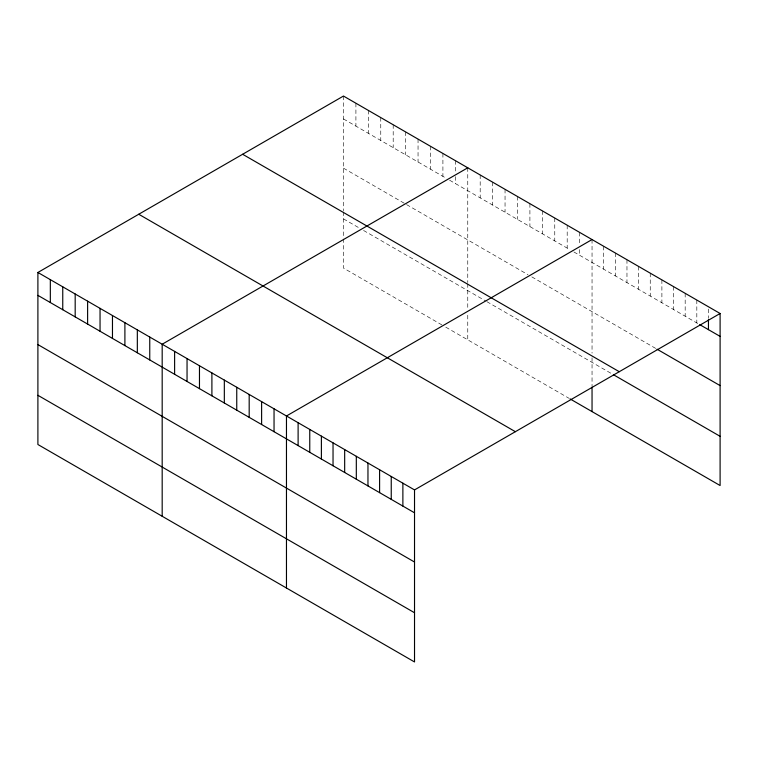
<?xml version="1.0" encoding="UTF-8"?>
<svg xmlns="http://www.w3.org/2000/svg" width="758" height="758" viewBox="0 0 758 758"><rect width="100%" height="100%" fill="white"/><g stroke="black" fill="none" stroke-linecap="round" stroke-linejoin="round"><path stroke-width="0.57" stroke-dasharray="3.79 2.84" d="M343.478 96.048L343.478 210.8M343.478 118.94L445.77 178.007M449.598 180.214L570.063 249.761M573.882 251.969L698.762 324.064M343.478 168.162L405.625 204.035M406.572 204.594L527.994 274.69M531.822 276.897L656.077 348.633M343.478 218.873L359.728 228.253M363.556 230.46L485.925 301.115M486.882 301.665L612.417 374.139M441.952 324.936L343.478 268.086L343.478 239.007M445.77 327.143L569.106 398.348M708.455 309.056L708.455 318.218M696.82 300.045L696.82 322.946M685.175 293.327L685.175 316.219M673.54 286.609L673.54 309.501M661.895 279.882L661.895 302.783M650.25 273.164L650.25 296.056M638.615 266.446L638.615 289.338M626.97 259.719L626.97 282.62M615.335 253.001L615.335 275.893M603.69 246.284L603.69 269.175M592.045 239.556L592.045 353.162M592.045 357.767L592.045 385.869M579.624 232.384L579.624 244.976M579.624 249.553L579.624 255.275M567.192 225.211L567.192 248.103M554.761 218.029L554.761 240.93M542.33 210.857L542.33 233.748M529.908 203.684L529.908 226.576M517.477 196.502L517.477 219.403M505.046 189.329L505.046 212.221M492.624 182.157L492.624 205.048M480.193 174.975L480.193 197.876M467.762 167.802L467.762 282.554M467.762 283.71L467.762 309.643M467.762 315.233L467.762 339.84M455.331 160.63L455.331 172.075M455.331 176.652L455.331 183.521M442.909 153.457L442.909 176.349M430.478 146.275L430.478 169.176M418.046 139.102L418.046 161.994M405.625 131.93L405.625 154.822M393.194 124.748L393.194 147.649M380.762 117.575L380.762 140.467M368.331 110.403L368.331 133.294M355.909 103.221L355.909 126.122M343.478 211.956L343.478 237.889"/><path stroke-width="1.14" d="M37.9 272.473L414.522 489.914L414.522 661.952L37.9 444.51L37.9 272.473L343.478 96.048L720.1 313.49L720.1 485.527L570.063 398.907M467.762 167.802L162.184 344.227L162.184 516.264M592.045 239.556L286.467 415.981L286.467 588.019M414.522 489.914L720.1 313.49M699.729 324.623L720.1 336.381M657.044 349.201L720.1 385.604M242.636 154.272L619.258 371.704M613.393 374.698L720.1 436.314M138.742 214.249L515.364 431.69M37.9 295.364L414.522 512.806M37.9 344.587L414.522 562.029M37.9 395.297L414.522 612.739M708.455 319.364L708.455 329.664M592.045 386.987L592.045 411.594M402.877 483.187L402.877 506.088M391.242 476.469L391.242 499.37M379.597 469.752L379.597 492.643M367.962 463.034L367.962 485.925M356.317 456.307L356.317 479.208M344.672 449.589L344.672 472.48M333.037 442.871L333.037 465.763M321.392 436.144L321.392 459.045M309.757 429.426L309.757 452.318M298.112 422.708L298.112 445.6M274.045 408.808L274.045 431.7M261.614 401.636L261.614 424.527M249.183 394.454L249.183 417.355M236.752 387.281L236.752 410.173M224.33 380.109L224.33 403M211.899 372.927L211.899 395.828M199.468 365.754L199.468 388.646M187.046 358.581L187.046 381.473M174.615 351.399L174.615 374.3M149.752 337.054L149.752 359.946M137.331 329.872L137.331 352.773M124.899 322.7L124.899 345.601M112.468 315.527L112.468 338.419M100.047 308.354L100.047 331.246M87.615 301.172L87.615 324.073M75.184 294L75.184 316.891M62.753 286.827L62.753 309.719M50.331 279.645L50.331 302.546"/></g></svg>
